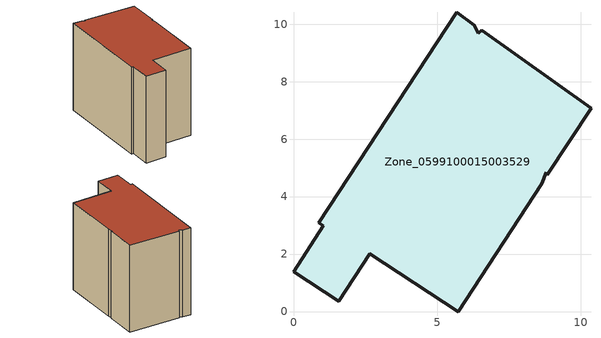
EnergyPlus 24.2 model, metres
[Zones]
Zone_0599100015003529
 floor ground (C_G): 0,1.39 1.04,2.98 0.88,3.08 5.68,10.41 6.29,9.97 6.43,9.68 6.54,9.79 10.35,7.07 8.84,4.75 8.79,4.85 8.64,4.45 5.73,0 2.66,2.01 1.58,0.36 z0.73
 wall outside (C_F): 1.04,2.98 0,1.39 1.58,0.36 2.66,2.01 5.73,0 8.64,4.45 8.79,4.85 8.84,4.75 10.35,7.07 6.54,9.79 6.43,9.68 6.29,9.97 5.68,10.41 0.88,3.08 1.04,2.98 z0.73:8.78
 roof outside (C_R): 6.54,9.79 6.43,9.68 6.29,9.97 5.68,10.41 0.88,3.08 1.04,2.98 0,1.39 1.58,0.36 2.66,2.01 5.73,0 8.64,4.45 8.79,4.85 8.84,4.75 10.35,7.07 z8.78
[BUILDING]
Pand.0599100015003529: North Axis=0; Terrain=City; Loads Convergence Tolerance Value=0.04; Temperature Convergence Tolerance Value=0.4; Solar Distribution=FullExterior; Maximum Number of Warmup Days=25; Minimum Number of Warmup Days=1
[Site:Location]
Rotterdam.The.Hague.AP_ZH_NLD Design_Conditions: Latitude=51.96; Longitude=4.45; Time Zone=1; Elevation=-4.5
[SITE:GROUNDTEMPERATURE:BUILDINGSURFACE]
18, 18, 18, 18, 18, 18, 18, 18, 18, 18, 18, 18
[MATERIAL] Thermal Absorptance=0.9; Solar Absorptance=0.7; Visible Absorptance=0.7
Name | Roughness | Thickness | Conductivity | Density | Specific Heat
G.TC.1965-1974 | MediumSmooth | 0.15 | 0.882353 | 540 | 1210
F.TC.1965-1974 | Rough | 0.3 | 0.697674 | 1920 | 840
R.TC.1965-1974 | MediumRough | 0.2 | 0.232558 | 1500 | 1000
[CONSTRUCTION]
C_G: G.TC.1965-1974
C_F: F.TC.1965-1974
C_R: R.TC.1965-1974
[ZONE]
Zone_0599100015003529: Type=1; Multiplier=1; Ceiling Height=Autocalculate; Volume=Autocalculate; Floor Area=autocalculate; Part of Total Floor Area=Yes
[ZONEINFILTRATION:DESIGNFLOWRATE]
Infil_Zone_0599100015003529: Zone or ZoneList or Space or SpaceList=Zone_0599100015003529; Schedule=AlwaysOn; Design Flow Rate Calculation Method=Flow/Area; Flow Rate per Floor Area=0.003; Constant Term Coefficient=1; Temperature Term Coefficient=0; Velocity Term Coefficient=0; Velocity Squared Term Coefficient=0
[HVACTEMPLATE:ZONE:IDEALLOADSAIRSYSTEM]
Zone_0599100015003529: Maximum Heating Supply Air Temperature=50; Minimum Cooling Supply Air Temperature=13; Maximum Heating Supply Air Humidity Ratio=0.0156; Minimum Cooling Supply Air Humidity Ratio=0.0077; Heating Limit=NoLimit; Cooling Limit=NoLimit; Dehumidification Control Type=ConstantSensibleHeatRatio; Cooling Sensible Heat Ratio=0.7; Dehumidification Setpoint=60; Humidification Control Type=None; Humidification Setpoint=30; Outdoor Air Method=None; Outdoor Air Flow Rate per Person=0.00944; Outdoor Air Flow Rate per Zone Floor Area=0; Outdoor Air Flow Rate per Zone=0; Demand Controlled Ventilation Type=None; Outdoor Air Economizer Type=NoEconomizer; Heat Recovery Type=None; Sensible Heat Recovery Effectiveness=0.7; Latent Heat Recovery Effectiveness=0.65
[ZONECONTROL:THERMOSTAT]
ThermostatControl_Zone_0599100015003529: Zone or ZoneList=Zone_0599100015003529; Control Type Schedule=DualSetpointControlType; Control 1=Thermostat_Zone_0599100015003529; Temperature Difference Between Cutout And Setpoint=0
[THERMOSTATSETPOINT:DUALSETPOINT]
Thermostat_Zone_0599100015003529: Heating Setpoint Temperature Schedule=HeatingSetpoint_Zone_0599100015003529; Cooling Setpoint Temperature Schedule=CoolingSetpoint_Zone_0599100015003529
[SCHEDULE:COMPACT]
HeatingSetpoint_Zone_0599100015003529: Through: 12/31, For: AllDays, Until: 24:00, 21
CoolingSetpoint_Zone_0599100015003529: Through: 12/31, For: AllDays, Until: 24:00, 24
DualSetpointControlType: Through: 12/31, For: AllDays, Until: 24:00, 4
AlwaysOn: Through: 12/31, For: AllDays, Until: 24:00, 1
